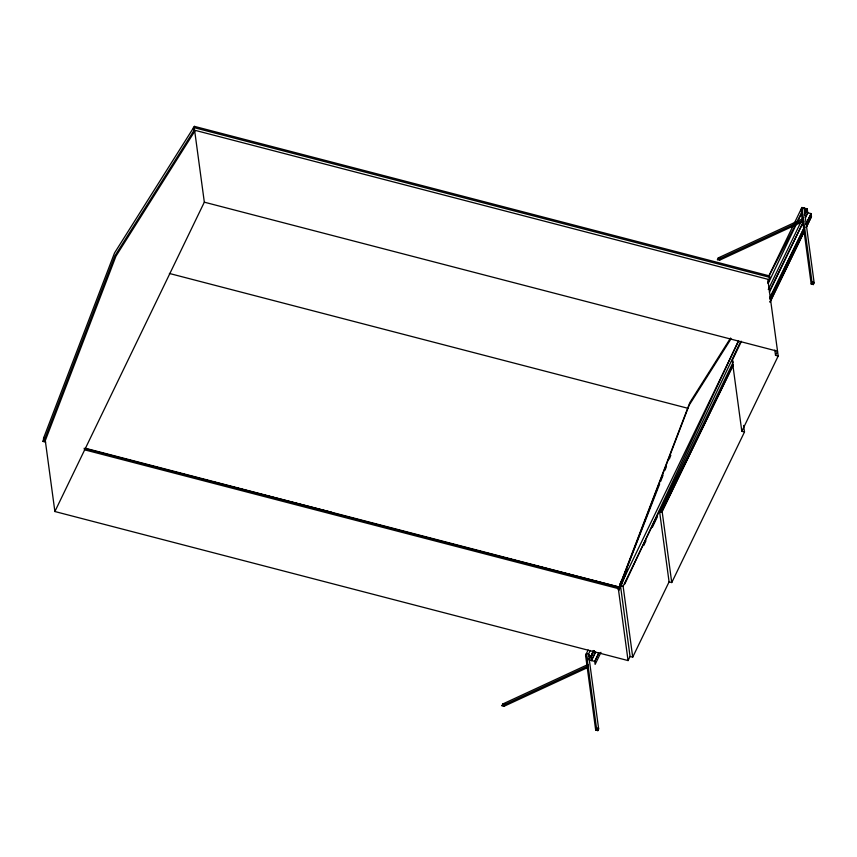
<?xml version="1.0" encoding="UTF-8"?>
<svg xmlns="http://www.w3.org/2000/svg" width="857" height="857" viewBox="0 0 857 857"><rect width="100%" height="100%" fill="white"/><g stroke="black" fill="none" stroke-linecap="round" stroke-linejoin="round"><path stroke-width="1.29" d="M619.75 588.652L620.361 584.763L659.665 483.905M587.259 667.732L587.902 664.539L502.791 703.972L501.956 705.707L504.077 706.264L587.259 667.732L588.095 665.996L504.912 704.529L504.077 706.264M803.395 218.471L718.284 257.903L717.448 259.639L719.58 260.185L802.752 221.652L803.18 219.531M43.471 438.398L114.527 252.965L193.693 127.457M738.584 341.043L620.468 585.556L630.056 656.473L628.063 660.576L54.88 511.522L45.292 440.616L44.232 440.337L114.924 255.857L193.671 130.982L194.389 126.365L769.704 275.975L768.986 280.593L767.626 282.756M45.292 440.616L115.984 256.125L194.743 131.26L193.671 130.982M331.134 513.204L331.498 512.25L212.665 481.784M628.063 660.576L618.475 589.67L689.167 405.179L731.053 338.783M620.918 586.359L626.413 572.015M660.64 481.42L663.061 475.185M665 470.214L666.457 466.476M669.371 458.998L670.827 455.271M620.468 583.499L621.464 581.014L619.825 584.667M621.55 583.188L625.642 573.387M620.361 584.763L624.528 575.401M625.578 573.054L627.142 569.541L620.318 583.392M590.194 650.474L588.545 654.127L598.657 728.9L597.822 730.635L595.69 730.078L585.577 655.305L588.138 650.002M624.817 583.981L738.338 341.054M643.693 545.566L645.985 540.735M652.295 527.451L657.458 516.578M659.761 511.747L740.662 341.44M768.204 283.463L796.314 224.288M797.471 221.867L801.488 213.414M194.389 126.365L193.286 128.1M45.635 442.116L43.043 441.451L44.082 439.287L44.232 440.337M54.88 511.522L204.33 202.177L194.743 131.26M719.58 260.185L720.416 258.46L803.587 219.928L802.752 221.652M768.89 275.847L801.906 207.501L807.24 208.894L807.755 212.75L805.43 217.571L807.755 212.75L804.037 208.058L801.07 209.237L811.183 284.01L813.314 284.567L814.15 282.831L804.037 208.058M618.165 589.648L689.842 402.576L730.56 338.022M630.056 656.473L632.712 657.158L623.125 586.252L659.494 510.965L662.161 511.661L671.749 582.567L669.081 581.882L659.494 510.965M671.749 582.567L744.487 432.003L741.819 431.317L732.232 360.401L741.466 341.279M660.683 512.24L733.378 361.772M768.268 289.537L800.834 222.134M804.327 214.903L807.24 208.894M662.161 511.661L733.163 364.675M588.234 659.719L590.902 656.687L593.462 650.57L590.902 656.687L591.426 660.554L595.497 652.123M769.372 292.205L803.684 221.181L769.554 290.952M598.797 652.98L594.726 661.411L595.133 664.379L600.95 652.348M769.768 299.082L804.08 228.058M805.826 224.448L811.065 213.607L804.562 211.925M770.175 302.05L804.487 231.026M811.461 216.575L806.233 227.416L811.461 216.575L811.065 213.607L805.751 224.427M741.819 431.317L778.188 356.03L775.531 355.344L777.513 351.231L204.33 202.177M595.69 730.078L596.526 728.354L586.413 653.57L588.545 654.127L590.902 656.687L593.837 650.677L590.902 656.687L588.77 656.141M811.183 284.01L812.018 282.285L801.906 207.501L802.559 220.206M632.712 657.158L669.081 581.882M661.422 512.325L733.121 365.543M598.829 652.991L594.726 661.411L589.295 659.997M769.875 301.943L804.434 231.004M591.426 660.554L595.561 652.145M769.736 297.711L804.562 226.826M769.072 275.89L801.981 212.15M717.448 259.639L719.848 258.525M501.956 705.707L505.544 704.036M126.129 459.598L130.007 460.595M145.508 464.569L153.253 466.551M155.835 467.215L159.713 468.211M166.172 469.861L176.51 472.507M179.092 473.171L186.837 475.164M189.418 475.828L199.756 478.474M202.338 479.138L210.083 481.12M406.047 532.411L409.914 533.408M422.833 536.718L426.711 537.714M429.293 538.378L433.16 539.364M439.62 541.024L443.498 542.02M446.079 542.685L449.957 543.67M452.539 544.334L456.417 545.331M462.876 546.98L473.203 549.637M475.785 550.301L483.541 552.283M486.123 552.947L619.15 587.056L85.304 448.232M718.284 257.903L720.416 258.46M812.018 282.285L814.15 282.831M194.582 127.768L769.897 277.379M193.532 129.932L768.847 279.543M768.986 280.593L767.926 280.314L778.188 356.03M732.232 360.401L732.831 360.561M169.375 273.458L687.678 408.232M620.468 585.556L623.125 586.252M84.061 448.318L619.215 587.484M84.254 449.732L619.397 588.888M618.475 589.67L619.547 589.948M502.791 703.972L504.912 704.529M596.526 728.354L598.657 728.9M812.961 281.942L813.314 284.567M774.814 350.085L775.531 355.344M743.597 425.436L744.487 432.003M597.458 728.011L597.822 730.635M43.836 437.445L43.043 441.451M586.413 653.57L587.002 665.011M593.73 650.645L590.902 656.687L593.772 650.656"/></g></svg>
